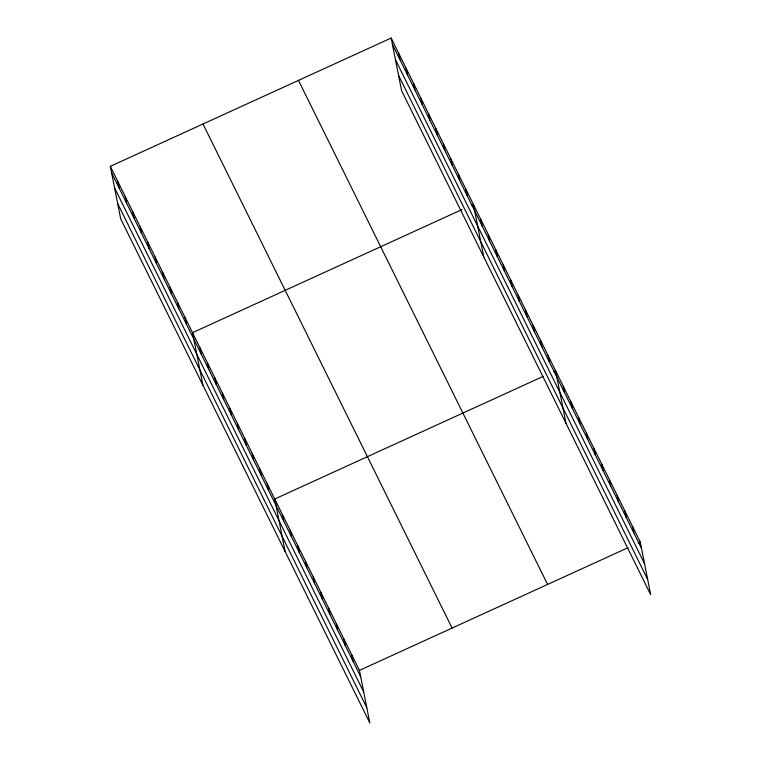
<?xml version="1.0" encoding="UTF-8"?>
<svg xmlns="http://www.w3.org/2000/svg" width="761" height="761" viewBox="0 0 761 761"><rect width="100%" height="100%" fill="white"/><g stroke="black" fill="none" stroke-linecap="round" stroke-linejoin="round"><path stroke-width="1.14" d="M110.316 166.336L359.43 670.393L369.836 722.95L120.723 218.892L110.316 166.336L391.164 38.05L640.277 542.108L650.684 594.664L401.57 90.607L391.164 38.05M462.041 209.56L192.523 332.681L202.93 385.228M471.316 205.327L473.371 204.386L483.777 256.942M543.221 376.372L274.731 499.016L285.137 551.573M553.523 371.672L555.578 370.731L565.984 423.278M359.43 670.393L627.92 547.749M638.213 543.05L640.277 542.108M392.429 44.433L641.542 548.491M395.444 59.672L644.557 563.73M398.555 75.368L647.668 579.425M298.483 80.39L547.597 584.448M202.997 124.005L452.11 628.063M111.582 172.728L360.695 676.786M114.597 187.957L363.71 692.015M117.708 203.653L366.812 707.711M632.572 526.526L633.837 532.919M624.876 510.945L626.141 517.337M617.171 495.373L618.436 501.756M609.475 479.791L610.741 486.174M601.78 464.21L603.045 470.593M594.075 448.629L595.34 455.011M586.379 433.047L587.644 439.43M578.674 417.466L579.939 423.858M570.978 401.884L572.243 408.276M563.273 386.312L564.538 392.695M548.101 355.606L549.366 361.989M540.633 340.481L541.899 346.873M533.157 325.366L534.422 331.748M525.689 310.241L526.945 316.624M518.212 295.116L519.478 301.508M510.736 280L512.001 286.383M503.268 264.876L504.533 271.258M495.792 249.751L497.057 256.143M488.315 234.635L489.58 241.018M480.847 219.51L482.113 225.893M465.903 189.27L467.168 195.653M458.426 174.145L459.692 180.528M450.95 159.02L452.215 165.413M443.482 143.905L444.747 150.288M436.005 128.78L437.271 135.163M428.538 113.655L429.794 120.048M421.061 98.54L422.326 104.923M413.584 83.415L414.85 89.798M406.117 68.29L407.382 74.683M398.64 53.175L399.906 59.558M351.725 654.821L352.99 661.204M344.029 639.24L345.294 645.623M336.324 623.659L337.589 630.041M328.628 608.077L329.894 614.46M320.933 592.496L322.188 598.888M313.228 576.914L314.493 583.307M305.532 561.342L306.797 567.725M297.827 545.761L299.092 552.144M290.131 530.179L291.396 536.562M282.426 514.598L283.691 520.981M267.254 483.891L268.519 490.284M259.786 468.776L261.052 475.159M252.31 453.651L253.575 460.034M244.842 438.526L246.098 444.919M237.365 423.411L238.631 429.794M229.889 408.286L231.154 414.669M222.421 393.161L223.686 399.554M214.944 378.046L216.21 384.429M207.468 362.921L208.733 369.304M200 347.796L201.265 354.188M185.056 317.556L186.312 323.939M177.579 302.431L178.845 308.823M170.103 287.316L171.368 293.698M162.635 272.191L163.9 278.574M155.158 257.066L156.424 263.458M147.682 241.95L148.947 248.333M140.214 226.826L141.479 233.208M132.737 211.701L134.003 218.093M125.27 196.585L126.535 202.968M117.793 181.46L119.058 187.843"/></g></svg>
